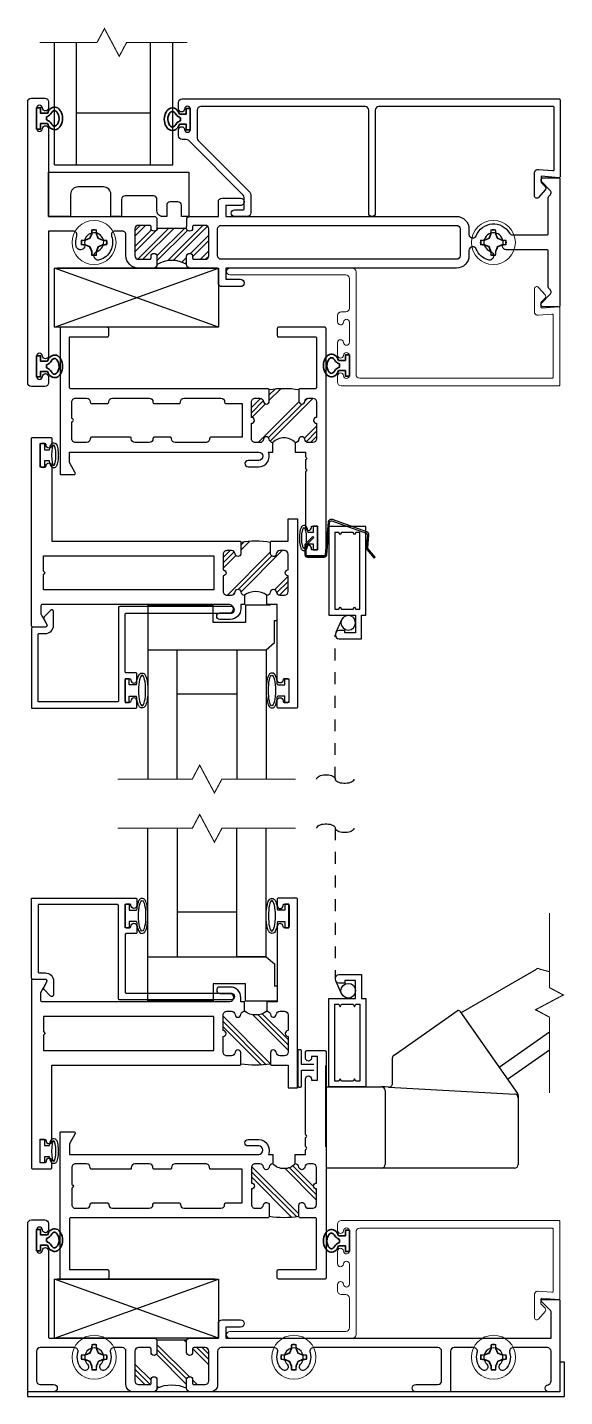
# Model space of a CAD drawing. Extents: x -138 to 168, y -127 to 80.
# Drawn here: x -15.88 to -11.33, y 59.76 to 71.35 of the extents above; entities that cross this region are included whole.
import ezdxf

# ---------------------------------------------------------------- set-up
doc = ezdxf.new("R2010")
doc.units = 0
doc.header["$MEASUREMENT"] = 0
doc.linetypes.add('HIDDEN', pattern=[0.375, 0.25, -0.125])
doc.layers.get('0').update_dxf_attribs({"linetype": 'CONTINUOUS'})
doc.layers.add('ALUM-RED', color=1, linetype='CONTINUOUS', lineweight=9)
doc.layers.add('PROFILE NUMBER', color=150, linetype='CONTINUOUS', lineweight=35)
for name, color, linetype in [('DIM', 7, 'CONTINUOUS'), ('FRAME', 1, 'CONTINUOUS'), ('GEOMETRY', 1, 'CONTINUOUS'), ('GLASS', 7, 'CONTINUOUS'), ('GLAZING', 7, 'CONTINUOUS'), ('MISC', 7, 'CONTINUOUS'), ('SCREEN', 5, 'CONTINUOUS'), ('SCREEN_CLIP', 7, 'CONTINUOUS'), ('SETTING_BLOCK', 4, 'CONTINUOUS'), ('TEXT', 7, 'CONTINUOUS'), ('VENT', 5, 'CONTINUOUS')]:
    doc.layers.add(name, color=color, linetype=linetype)

# ---------------------------------------------------------------- blocks, each defined once
blk = doc.blocks.new('3801 1 INCH GLASS STOP')
blk.add_lwpolyline([(2.741, 0.327, -0.414214), (2.769, 0.299, -0.414214), (2.741, 0.271), (2.669, 0.271, 0.414214), (2.659, 0.261), (2.659, 0.167, 0.198912), (2.668, 0.145), (3.128, -0.315, 0.198912), (3.15, -0.324), (3.183, -0.324, -0.414214), (3.214, -0.355), (3.214, -0.408, -0.414214), (3.189, -0.433, -0.399638), (3.164, -0.41, 0.400364), (3.139, -0.386, 0.414214), (3.114, -0.411), (3.114, -0.581, 0.414214), (3.139, -0.606), (3.139, -0.606, 0.399638), (3.164, -0.582, -0.399638), (3.189, -0.558, -0.414214), (3.214, -0.583), (3.214, -0.637, -0.414214), (3.183, -0.668), (-0.001, -0.668, -0.414214), (-0.011, -0.658), (-0.011, -0.01, -0.440011), (0, 0), (0.149, -0.013), (0.149, 0.04), (0.115, 0.074, -0.395486), (0.114, 0.102), (0.17, 0.165, -0.691708), (0.205, 0.152), (0.205, -0.04, -0.440011), (0.171, -0.071), (0.05, -0.061, 0.440011), (0.039, -0.071), (0.039, -0.593, 0.414214), (0.049, -0.603), (1.52, -0.603, 0.414214), (1.551, -0.572), (1.551, 0.299, -0.414214), (1.579, 0.327, -0.414214), (1.607, 0.299), (1.607, -0.572, 0.414214), (1.638, -0.603), (3.027, -0.603, 0.414214), (3.058, -0.572), (3.058, -0.337, 0.198912), (3.049, -0.315), (2.612, 0.122, -0.198912), (2.603, 0.144), (2.603, 0.296, -0.414214), (2.634, 0.327)], format="xyb", close=True)
blk = doc.blocks.new('3806 MULLION')
h = blk.add_hatch()
h.set_pattern_fill('ANSI32', color=256, scale=0.25, style=0)
h.set_pattern_definition([(45, (-1.96831, -4.979215), (-0.0662913, 0.0662913), []), (45, (-1.92411, -4.979215), (-0.0662913, 0.0662913), [])])
h.paths.add_polyline_path([(-1.369, 0.094, -0.414214), (-1.394, 0.118), (-1.394, 0.134, 0.414214), (-1.404, 0.144), (-1.5, 0.144, 0.414214), (-1.531, 0.113), (-1.531, -0.113, 0.414214), (-1.5, -0.143), (-1.404, -0.143, 0.414214), (-1.394, -0.133), (-1.394, -0.118, -0.414214), (-1.369, -0.094, -0.414214), (-1.344, -0.118), (-1.093, -0.118, -0.414214), (-1.068, -0.094, -0.414214), (-1.043, -0.118), (-1.043, -0.133, 0.414214), (-1.033, -0.143), (-0.937, -0.143, 0.414214), (-0.906, -0.113), (-0.906, 0.113, 0.414214), (-0.937, 0.144), (-1.033, 0.144, 0.414214), (-1.043, 0.134), (-1.043, 0.118, -0.414214), (-1.068, 0.094, -0.414214), (-1.093, 0.118), (-1.093, 0.188, -0.275826), (-1.344, 0.188), (-1.344, 0.118, -0.414214)])
for p, q in [((-1.344, -0.118), (-1.093, -0.118)), ((-1.344, -0.203), (-1.344, -0.133))]:
    blk.add_line(p, q)
for points in [[(-1.093, -0.133), (-1.093, -0.118, -0.414214), (-1.068, -0.094, -0.414214), (-1.043, -0.118), (-1.043, -0.133, 0.414214), (-1.033, -0.143), (-0.937, -0.143, 0.414214), (-0.906, -0.113), (-0.906, 0.113, 0.414214), (-0.937, 0.144), (-1.033, 0.144, 0.414214), (-1.043, 0.134), (-1.043, 0.118, -0.414214), (-1.068, 0.094, -0.414214), (-1.093, 0.118), (-1.093, 0.188, -0.414214), (-1.062, 0.219), (-0.937, 0.219, -0.414214), (-0.831, 0.113), (-0.831, -0.062, 0.414214), (-0.8, -0.094), (-0.738, -0.094, 0.517938), (-0.709, -0.052, -0.42659), (-0.608, 0.149, -0.510157), (-0.56, 0.113), (-0.56, 0.112, -0.323599), (-0.586, 0.077, 2.284894), (-0.483, 0.018, -0.323599), (-0.466, 0.058), (-0.465, 0.058, -0.510157), (-0.41, 0.035, -0.142368), (-0.415, -0.052, 0.517938), (-0.386, -0.094), (-0.175, -0.094), (-0.175, 0.91), (-0.175, 0.961, -0.414214), (-0.15, 0.986, -0.399638), (-0.125, 0.962, 0.399638), (-0.1, 0.939), (-0.1, 0.939, 0.414214), (-0.075, 0.964), (-0.075, 1.134, 0.414214), (-0.1, 1.159), (-0.1, 1.159, 0.399638), (-0.125, 1.135, -0.399638), (-0.15, 1.111), (-0.15, 1.111, -0.414214), (-0.175, 1.136), (-0.175, 1.188, -0.414214), (-0.144, 1.219), (-0.031, 1.219, -0.414214), (0, 1.188), (0, 0), (0, -1.188, -0.414214), (-0.031, -1.219), (-0.144, -1.219, -0.414214), (-0.175, -1.188), (-0.175, -1.136, -0.414214), (-0.15, -1.111), (-0.15, -1.111, -0.399638), (-0.125, -1.135, 0.399638), (-0.1, -1.159), (-0.1, -1.159, 0.414214), (-0.075, -1.133), (-0.075, -0.964, 0.414214), (-0.1, -0.938), (-0.1, -0.938, 0.399638), (-0.125, -0.962, -0.399638), (-0.15, -0.986, -0.414214), (-0.175, -0.961), (-0.175, -0.909), (-0.175, -0.219), (-1.078, -0.219), (-1.093, -0.203)], [(-3.625, -0.143, -0.414214), (-3.656, -0.113), (-3.656, 0.113, -0.414214), (-3.625, 0.144), (-1.637, 0.144, -0.414214), (-1.606, 0.113), (-1.606, -0.113, -0.414214), (-1.637, -0.143)]]:
    blk.add_lwpolyline(points, format="xyb", close=True)
blk.add_lwpolyline([(-1.344, -0.203), (-1.359, -0.219), (-1.612, -0.219), (-1.612, -0.344, -0.414214), (-1.643, -0.374), (-1.799, -0.374, -0.414214), (-1.83, -0.344, -0.414214), (-1.799, -0.312), (-1.674, -0.312), (-1.674, -0.219), (-3.625, -0.219, -0.414214), (-3.731, -0.113), (-3.731, -0.068, 0.414214), (-3.762, -0.037), (-3.764, -0.037, 0.308174), (-3.793, -0.057, -0.627979), (-4.073, -0.078, 0.267949), (-4.1, -0.062), (-4.39, -0.062, 0.414214), (-4.4, -0.072), (-4.4, -0.37, -0.237131), (-4.413, -0.395, 0.457629), (-4.416, -0.441), (-4.346, -0.511, -0.668179), (-4.36, -0.546), (-4.49, -0.546, -0.414214), (-4.5, -0.535), (-4.5, 0), (-4.5, 0.536, -0.414214), (-4.49, 0.546), (-4.36, 0.546, -0.668179), (-4.346, 0.511), (-4.416, 0.441, 0.457629), (-4.413, 0.395, -0.237131), (-4.4, 0.37), (-4.4, 0.073, 0.414214), (-4.39, 0.063), (-4.045, 0.063, -0.500407), (-4.016, 0.023, 2.386509), (-3.914, 0.077, -0.326072), (-3.94, 0.113, -0.502305), (-3.892, 0.149, -0.227368), (-3.793, 0.057, 0.308174), (-3.764, 0.038), (-3.762, 0.038, 0.414214), (-3.731, 0.069), (-3.731, 0.113, -0.414214), (-3.625, 0.219), (-1.674, 0.219), (-1.674, 0.313), (-1.799, 0.313, -0.414214), (-1.83, 0.344, -0.414214), (-1.799, 0.375), (-1.643, 0.375, -0.414214), (-1.612, 0.344), (-1.612, 0.228, 0.414214), (-1.602, 0.219), (-1.375, 0.219, -0.414214), (-1.344, 0.188), (-1.344, 0.118, -0.414214), (-1.369, 0.094, -0.414214), (-1.394, 0.118), (-1.394, 0.134, 0.414214), (-1.404, 0.144), (-1.5, 0.144, 0.414214), (-1.531, 0.113), (-1.531, -0.113, 0.414214), (-1.5, -0.143), (-1.404, -0.143, 0.414214), (-1.394, -0.133), (-1.394, -0.118, -0.414214), (-1.369, -0.094, -0.414214), (-1.344, -0.118), (-1.344, -0.133)], format="xyb")
blk.add_arc((-1.219, 0.398), 0.245, 239.1595, 300.8405)
blk = doc.blocks.new('05P19-BLOCK-OG')
h = blk.add_hatch()
h.set_pattern_fill('PLAST', angle=45, style=0)
h.paths.add_polyline_path([(0.006, 1.12, -1), (0.006, 1.17), (0.006, 1.302, 0.414214), (-0.025, 1.333), (-0.063, 1.333, 0.38311), (-0.094, 1.305, -0.947716), (-0.143, 1.308), (-0.143, 1.403, 0.081165), (-0.394, 1.403), (-0.394, 1.308, -0.947716), (-0.443, 1.305, 0.38311), (-0.474, 1.333), (-0.512, 1.333, 0.414214), (-0.544, 1.302), (-0.544, 1.17, -1), (-0.544, 1.12), (-0.544, 0.988, 0.414214), (-0.512, 0.957), (-0.474, 0.957, 0.38311), (-0.443, 0.985, -0.898027), (-0.394, 0.985, 0.009247), (-0.394, 0.984, 0.372543), (-0.363, 0.957, -0.436275), (-0.174, 0.957, 0.38311), (-0.143, 0.985, -0.898027), (-0.094, 0.985, 0.38311), (-0.063, 0.957), (-0.025, 0.957, 0.414214), (0.006, 0.988)])
for points in [[(-0.394, 0.984, -0.009247), (-0.394, 0.985, 0.898027), (-0.443, 0.985, -0.38311), (-0.474, 0.957), (-0.512, 0.957, -0.414214), (-0.544, 0.988), (-0.544, 1.12, 1), (-0.544, 1.17), (-0.544, 1.302, -0.414214), (-0.512, 1.333), (-0.474, 1.333, -0.38311), (-0.443, 1.305, 0.947716), (-0.394, 1.308), (-0.394, 1.403, 0.414214), (-0.404, 1.413), (-2.073, 1.413, -0.414214), (-2.084, 1.423), (-2.084, 1.852), (-1.761, 1.852, 0.414214), (-1.751, 1.862), (-1.751, 1.922, 0.414214), (-1.761, 1.932), (-2.154, 1.932, 0.414214), (-2.163, 1.922), (-2.163, 0.697, 0.414214), (-2.154, 0.687), (-2.042, 0.687, 0.57735), (-2.034, 0.702), (-2.084, 0.788), (-2.084, 0.877), (-0.483, 0.877, -1), (-0.483, 0.806), (-0.572, 0.806, 1), (-0.572, 0.752), (-0.483, 0.752, 0.536675), (-0.401, 0.877), (-0.363, 0.877), (-0.363, 0.957, -0.38311), (-0.394, 0.985)], [(-0.143, 0.984, 0.009247), (-0.143, 0.985, -0.38311), (-0.174, 0.957), (-0.174, 0.877), (-0.087, 0.877), (-0.087, 0.838, 0.317837), (-0.083, 0.833, -0.707107), (-0.083, 0.814, 0.317837), (-0.087, 0.81), (-0.087, 0.738, 0.317837), (-0.083, 0.733, -0.707107), (-0.083, 0.714, 0.317837), (-0.087, 0.71), (-0.087, 0.239, 1), (-0.037, 0.239), (-0.037, 0.25), (0.014, 0.25), (0.014, 0.05), (-0.037, 0.05), (-0.037, 0.064, 1), (-0.087, 0.064), (-0.087, 0.01, 0.414214), (-0.076, 0), (0.076, 0, 0.414214), (0.087, 0.01), (0.087, 1.922, 0.414214), (0.076, 1.932), (-0.316, 1.932, 0.414214), (-0.326, 1.922), (-0.326, 1.862, 0.414214), (-0.316, 1.852), (-0.003, 1.852, -0.414214), (0.006, 1.842), (0.006, 1.423, -0.414214), (-0.003, 1.413), (-0.134, 1.413, 0.414214), (-0.143, 1.403), (-0.143, 1.308, 0.947716), (-0.094, 1.305, -0.38311), (-0.063, 1.333), (-0.025, 1.333, -0.414214), (0.006, 1.302), (0.006, 1.17, 1), (0.006, 1.12), (0.006, 0.988, -0.414214), (-0.025, 0.957), (-0.063, 0.957, -0.38311), (-0.094, 0.985, 0.898027), (-0.143, 0.985)]]:
    blk.add_lwpolyline(points, format="xyb")
blk.add_lwpolyline([(-1.377, 0.988, -0.414214), (-1.408, 0.957), (-1.529, 0.957, -0.414214), (-1.56, 0.988), (-1.56, 0.992, 0.414214), (-1.569, 1.002), (-1.897, 1.002, 0.414214), (-1.907, 0.992), (-1.907, 0.988, -0.414214), (-1.938, 0.957), (-2.032, 0.957, -0.414214), (-2.064, 0.988), (-2.064, 1.132, 1), (-2.064, 1.162), (-2.064, 1.302, -0.414214), (-2.032, 1.333), (-1.938, 1.333, -0.414214), (-1.907, 1.302), (-1.907, 1.302), (-1.907, 1.298, 0.414214), (-1.897, 1.288), (-1.761, 1.288, 0.414214), (-1.751, 1.298), (-1.751, 1.302), (-1.751, 1.302, -0.414214), (-1.72, 1.333), (-1.408, 1.333, -0.414214), (-1.377, 1.302), (-1.377, 1.302), (-1.377, 1.298, 0.414214), (-1.367, 1.288), (-1.155, 1.288, 0.414214), (-1.145, 1.298), (-1.145, 1.302), (-1.145, 1.302, -0.414214), (-1.114, 1.333), (-0.802, 1.333, -0.414214), (-0.771, 1.302), (-0.771, 1.302), (-0.771, 1.298, 0.414214), (-0.761, 1.288), (-0.623, 1.288), (-0.623, 1.002), (-0.889, 1.002, 0.414214), (-0.898, 0.992), (-0.898, 0.988, -0.414214), (-0.93, 0.957), (-1.19, 0.957, -0.414214), (-1.221, 0.988), (-1.221, 0.992, 0.414214), (-1.23, 1.002), (-1.367, 1.002, 0.414214), (-1.377, 0.992)], format="xyb", close=True)
at = {"color": 7}
for centre, radius, start, end in [((-0.269, 0.638), 0.775, 80.7195, 99.2805), ((-0.269, 0.869), 0.129, 42.8591, 137.1409)]:
    blk.add_arc(centre, radius, start, end, dxfattribs=at)
blk = doc.blocks.new('05P11-Z-BAR')
h = blk.add_hatch()
h.set_pattern_fill('PLAST', angle=45, style=0)
h.set_pattern_definition([(45, (-0.3846, -1e-07), (-0.176777, 0.176777), []), (45, (-0.4067, 0.0221), (-0.176777, 0.176777), []), (45, (-0.4288, 0.0442), (-0.176777, 0.176777), [])])
h.paths.add_polyline_path([(0.006, 1.12, -0.414214), (-0.018, 1.145, -0.414214), (0.006, 1.17), (0.006, 1.302, 0.414214), (-0.025, 1.333), (-0.063, 1.333, 0.38311), (-0.094, 1.305, -0.947716), (-0.143, 1.308), (-0.143, 1.403, 0.087329), (-0.394, 1.403), (-0.394, 1.308, -1), (-0.443, 1.308, 0.352985), (-0.473, 1.333), (-0.512, 1.333, 0.414214), (-0.544, 1.302), (-0.544, 1.17, -0.414214), (-0.518, 1.145, -0.414214), (-0.544, 1.12), (-0.544, 0.988, 0.414214), (-0.512, 0.957), (-0.474, 0.957, 0.38311), (-0.443, 0.985, -0.898027), (-0.394, 0.985, 0.38311), (-0.363, 0.957, -0.325577), (-0.174, 0.957, 0.363634), (-0.143, 0.982, -0.947716), (-0.094, 0.985, 0.38311), (-0.063, 0.957), (-0.025, 0.957, 0.414214), (0.006, 0.988)])
blk.add_line((-0.087, 0.877), (-0.087, 0.877))
for points in [[(-2.164, 2.28, -0.414214), (-2.154, 2.29), (-2.001, 2.29, -0.414214), (-1.991, 2.28), (-1.991, 2.226, -1), (-2.041, 2.226), (-2.041, 2.23, 0.414214), (-2.051, 2.24), (-2.081, 2.24, 0.414214), (-2.091, 2.23), (-2.091, 2.05, 0.414214), (-2.081, 2.04), (-2.051, 2.04, 0.414214), (-2.041, 2.05), (-2.041, 2.051, -1), (-1.991, 2.051), (-1.991, 1.413), (-0.403, 1.413, -0.414214), (-0.394, 1.403), (-0.394, 1.306, -0.888834), (-0.443, 1.306, 0.377258), (-0.474, 1.333), (-0.512, 1.333, 0.414214), (-0.544, 1.302), (-0.544, 1.17, -1), (-0.544, 1.12), (-0.544, 0.988, 0.414214), (-0.512, 0.957), (-0.474, 0.957, 0.383109), (-0.443, 0.985, -0.898027), (-0.394, 0.985, 0.38311), (-0.363, 0.957), (-0.363, 0.877), (-0.394, 0.877), (-0.394, 0.842, -0.414214), (-0.483, 0.752), (-0.571, 0.752, -1), (-0.571, 0.806), (-0.486, 0.806, 0.859155), (-0.486, 0.877), (-2.074, 0.877, 0.414214), (-2.084, 0.867), (-2.084, 0.797, 0.131652), (-2.082, 0.792), (-2.035, 0.709, -0.577353), (-2.048, 0.687), (-2.154, 0.687, -0.414214), (-2.164, 0.697), (-2.164, 2.28)], [(-0.025, 0.957, 0.414214), (0.006, 0.988), (0.006, 1.12, -1), (0.006, 1.17), (0.006, 1.302, 0.414214), (-0.025, 1.333), (-0.063, 1.333, 0.38311), (-0.094, 1.305, -0.947716), (-0.143, 1.308), (-0.143, 1.403, -0.414214), (-0.133, 1.413), (0.006, 1.413), (0.006, 1.603), (0.086, 1.603), (0.086, 0.01, -0.414214), (0.077, 0), (-0.077, 0, -0.414214), (-0.087, 0.01), (-0.087, 0.064, -1), (-0.037, 0.064), (-0.037, 0.06, 0.414214), (-0.027, 0.05), (0.003, 0.05, 0.414214), (0.014, 0.06), (0.014, 0.24, 0.414214), (0.003, 0.25), (-0.027, 0.25, 0.414214), (-0.037, 0.24), (-0.037, 0.239, -1), (-0.087, 0.239), (-0.087, 0.877), (-0.174, 0.877), (-0.174, 0.957, 0.363634), (-0.143, 0.982, -0.947716), (-0.094, 0.985, 0.38311), (-0.063, 0.957), (-0.025, 0.957)]]:
    blk.add_lwpolyline(points, format="xyb")
blk.add_lwpolyline([(-2.063, 1.16), (-2.063, 1.288), (-0.623, 1.288), (-0.623, 1.002), (-2.063, 1.002), (-2.063, 1.129), (-2.048, 1.145)], close=True)
at = {"color": 7}
for centre, radius, start, end in [((-0.269, 0.638), 0.775, 80.7195, 99.2805), ((-0.269, 0.828), 0.16, 53.9319, 126.0681)]:
    blk.add_arc(centre, radius, start, end, dxfattribs=at)
blk = doc.blocks.new('114-FLAT_SCREEN')
blk.add_line((0.142, 0.603), (0.142, 0.602))
at = {"linetype": 'HIDDEN'}
blk.add_line((0.194, 0.481), (0.144, 0.59), dxfattribs=at)
blk.add_lwpolyline([(0.399, 0.442), (0.399, -0.307), (0.087, -0.307), (0.087, 0.442), (0.312, 0.442), (0.312, 0.593), (0.222, 0.593), (0.222, 0.572), (0.172, 0.572, -0.414214), (0.142, 0.602), (0.142, 0.613, -0.414214), (0.172, 0.643), (0.362, 0.643), (0.362, 0.442)], format="xyb", close=True)
blk.add_lwpolyline([(0.292, -0.257), (0.193, -0.257), (0.182, -0.237), (0.17, -0.257), (0.136, -0.257), (0.136, 0.392), (0.17, 0.392), (0.182, 0.372), (0.193, 0.392), (0.292, 0.392), (0.303, 0.372), (0.315, 0.392), (0.348, 0.392), (0.348, -0.257), (0.315, -0.257), (0.303, -0.237)], close=True)
blk.add_circle((0.25, 0.507), 0.0618)
blk = doc.blocks.new('A$C015561B5')
at = {"layer": 'SCREEN', "flags": 128}
for points in [[(0, 0.0093), (0.0003, 0.0076), (0.0013, 0.0059), (0.0029, 0.0044), (0.0051, 0.003), (0.0078, 0.0018), (0.0109, 0.0009), (0.0142, 0.0003), (0.0178, 0), (0.0214, 0), (0.025, 0.0003), (0.0283, 0.0009), (0.0314, 0.0018), (0.0341, 0.003), (0.0362, 0.0044), (0.0379, 0.0059), (0.0388, 0.0076), (0.0392, 0.0093)], [(0.0784, 0.0093), (0.078, 0.011), (0.077, 0.0126), (0.0754, 0.0142), (0.0732, 0.0155), (0.0706, 0.0167), (0.0675, 0.0176), (0.0641, 0.0182), (0.0606, 0.0185), (0.057, 0.0185), (0.0534, 0.0182), (0.05, 0.0176), (0.047, 0.0167), (0.0443, 0.0155), (0.0421, 0.0142), (0.0405, 0.0126), (0.0395, 0.011), (0.0392, 0.0093)]]:
    blk.add_lwpolyline(points, dxfattribs=at)
blk = doc.blocks.new('dfasdf')
at = {"color": 7, "linetype": 'Continuous', "lineweight": 15}
for p, q in [((54.568, 25.594), (54.537, 25.594)), ((54.568, 25.594), (54.567, 25.599)), ((54.607, 25.61), (54.568, 25.594)), ((54.607, 25.61), (54.601, 25.615)), ((54.623, 25.649), (54.607, 25.61)), ((54.623, 25.649), (54.617, 25.65)), ((54.623, 25.679), (54.62, 25.686)), ((54.623, 25.679), (54.623, 25.649)), ((54.657, 25.649), (54.657, 25.679)), ((54.657, 25.649), (54.662, 25.65)), ((54.673, 25.61), (54.657, 25.649)), ((54.673, 25.61), (54.678, 25.615)), ((54.711, 25.594), (54.673, 25.61)), ((54.711, 25.594), (54.712, 25.599)), ((54.742, 25.594), (54.711, 25.594)), ((54.742, 25.594), (54.748, 25.597)), ((54.537, 25.56), (54.531, 25.557)), ((54.537, 25.56), (54.568, 25.56)), ((54.568, 25.56), (54.567, 25.555)), ((54.568, 25.56), (54.607, 25.544)), ((54.607, 25.544), (54.601, 25.539)), ((54.607, 25.544), (54.623, 25.505)), ((54.623, 25.505), (54.617, 25.504)), ((54.623, 25.505), (54.623, 25.475)), ((54.657, 25.505), (54.673, 25.544)), ((54.657, 25.505), (54.662, 25.504)), ((54.657, 25.475), (54.657, 25.505)), ((54.673, 25.544), (54.711, 25.56)), ((54.673, 25.544), (54.678, 25.539)), ((54.711, 25.56), (54.712, 25.555)), ((54.711, 25.56), (54.742, 25.56)), ((54.657, 25.475), (54.659, 25.468))]:
    blk.add_line(p, q, dxfattribs=at)
at = {"color": 7, "linetype": 'Continuous', "lineweight": 15, "flags": 128}
for points in [[(54.537, 25.594), (54.534, 25.595), (54.531, 25.597)], [(54.657, 25.679), (54.658, 25.683), (54.659, 25.686)], [(54.742, 25.56), (54.745, 25.559), (54.748, 25.557)], [(54.623, 25.475), (54.621, 25.471), (54.62, 25.468)]]:
    blk.add_lwpolyline(points, dxfattribs=at)
at = {"color": 7, "linetype": 'Continuous', "lineweight": 15}
blk.add_circle((54.64, 25.577), 0.186, dxfattribs=at)
for centre, radius, start, end in [((54.64, 25.577), 0.11, 169.7812, 190.2188), ((54.624, 24.657), 0.944, 93.493, 95.669), ((54.64, 25.577), 0.104, 170.5333, 189.4667), ((55.074, 24.524), 1.189, 113.4354, 115.2717), ((55.692, 25.142), 1.189, 154.7283, 156.5646), ((55.559, 25.592), 0.944, 174.331, 176.507), ((54.64, 25.577), 0.11, 79.7812, 100.2188), ((54.64, 25.577), 0.104, 80.5333, 99.4667), ((53.72, 25.592), 0.944, 3.493, 5.669), ((53.587, 25.142), 1.189, 23.4354, 25.2717), ((54.205, 24.524), 1.189, 64.7283, 66.5646), ((54.655, 24.657), 0.944, 84.331, 86.507), ((54.64, 25.577), 0.104, 350.5333, 9.4667), ((54.64, 25.577), 0.11, 349.7812, 10.2188), ((54.624, 26.497), 0.944, 264.331, 266.507), ((55.074, 26.63), 1.189, 244.7283, 246.5646), ((55.692, 26.012), 1.189, 203.4354, 205.2717), ((55.559, 25.562), 0.944, 183.493, 185.669), ((53.72, 25.562), 0.944, 354.331, 356.507), ((53.587, 26.012), 1.189, 334.7283, 336.5646), ((54.205, 26.63), 1.189, 293.4354, 295.2717), ((54.655, 26.497), 0.944, 273.493, 275.669), ((54.64, 25.577), 0.11, 259.7812, 280.2188), ((54.64, 25.577), 0.104, 260.5333, 279.4667)]:
    blk.add_arc(centre, radius, start, end, dxfattribs=at)
blk = doc.blocks.new('*U103')
at = {"layer": 'GEOMETRY'}
blk.add_lwpolyline([(1.607, 19.51), (1.563, 19.51), (1.563, 19.458), (1.528, 19.458), (1.528, 19.658), (1.563, 19.658), (1.563, 19.605), (1.607, 19.605)], dxfattribs=at)
at = {"layer": 'GEOMETRY', "extrusion": (0, 0, -1)}
blk.add_ellipse((1.642, 19.558), major_axis=(0, 0.0875), ratio=0.216465, dxfattribs=at)
at = {"layer": 'GEOMETRY'}
blk.add_open_spline([(1.607, 19.605), (1.609, 19.62), (1.612, 19.632), (1.618, 19.649), (1.621, 19.656), (1.634, 19.663), (1.638, 19.664), (1.642, 19.664), (1.652, 19.664), (1.659, 19.658), (1.666, 19.649), (1.668, 19.644), (1.675, 19.624), (1.678, 19.606), (1.682, 19.545), (1.679, 19.499), (1.666, 19.466), (1.663, 19.46), (1.647, 19.45), (1.635, 19.451), (1.622, 19.46), (1.62, 19.465), (1.612, 19.479), (1.61, 19.491), (1.607, 19.507), (1.607, 19.509), (1.607, 19.51)], degree=3, knots=[5.253202, 5.253202, 5.253202, 5.253202, 5.797173, 5.797173, 6.160155, 6.160155, 6.283185, 6.283185, 6.283185, 6.559914, 6.559914, 6.836642, 6.836642, 7.54361, 7.54361, 8.941834, 8.941834, 9.296554, 9.296554, 9.572552, 9.572552, 9.848549, 9.848549, 10.398843, 10.398843, 10.454782, 10.454782, 10.454782, 10.454782], dxfattribs=at)
blk = doc.blocks.new('*U102')
at = {"layer": 'GEOMETRY'}
blk.add_lwpolyline([(1.45, 19.51), (1.493, 19.51), (1.493, 19.458), (1.528, 19.458), (1.528, 19.658), (1.493, 19.658), (1.493, 19.605), (1.45, 19.605)], dxfattribs=at)
blk.add_ellipse((1.415, 19.558), major_axis=(0, 0.0875), ratio=0.216465, dxfattribs=at)
blk.add_open_spline([(1.45, 19.605), (1.448, 19.62), (1.445, 19.632), (1.438, 19.649), (1.436, 19.656), (1.423, 19.663), (1.419, 19.664), (1.415, 19.664), (1.405, 19.664), (1.398, 19.658), (1.391, 19.649), (1.389, 19.644), (1.382, 19.624), (1.379, 19.606), (1.375, 19.545), (1.377, 19.499), (1.391, 19.466), (1.393, 19.46), (1.409, 19.45), (1.422, 19.451), (1.435, 19.46), (1.437, 19.465), (1.444, 19.479), (1.447, 19.491), (1.449, 19.507), (1.45, 19.509), (1.45, 19.51)], degree=3, knots=[5.253202, 5.253202, 5.253202, 5.253202, 5.797173, 5.797173, 6.160155, 6.160155, 6.283185, 6.283185, 6.283185, 6.559914, 6.559914, 6.836642, 6.836642, 7.54361, 7.54361, 8.941834, 8.941834, 9.296554, 9.296554, 9.572552, 9.572552, 9.848549, 9.848549, 10.398843, 10.398843, 10.454782, 10.454782, 10.454782, 10.454782], dxfattribs=at)
blk = doc.blocks.new('05P09-1in_GLASS_STOP')
for p, q in [((-1.338, 0.25), (-1.373, 0.25)), ((-1.373, 0.25), (-1.373, 0.05)), ((-1.338, 0.197), (-1.338, 0.25)), ((-0.022, 0.197), (-0.022, 0.25)), ((-0.022, 0.25), (0.013, 0.25)), ((0.013, 0.25), (0.013, 0.05)), ((-1.276, 0.197), (-1.338, 0.197)), ((-0.084, 0.197), (-0.022, 0.197)), ((-1.373, 0.05), (-1.338, 0.05)), ((-1.338, 0.05), (-1.338, 0.102)), ((-1.338, 0.102), (-1.276, 0.102)), ((-0.022, 0.102), (-0.084, 0.102)), ((-0.022, 0.05), (-0.022, 0.102)), ((0.013, 0.05), (-0.022, 0.05))]:
    blk.add_line(p, q)
blk.add_lwpolyline([(-2.035, 0.709, -0.57735), (-2.047, 0.687), (-2.153, 0.687, 0.414214), (-2.163, 0.677), (-2.163, 0), (-1.283, 0, 0.414214), (-1.273, 0.01), (-1.273, 0.062, 0.414214), (-1.298, 0.087, 0.435311), (-1.323, 0.061, -0.435311), (-1.333, 0.05), (-1.363, 0.05, -0.414214), (-1.373, 0.06), (-1.373, 0.24, -0.414214), (-1.363, 0.25), (-1.333, 0.25, -0.435311), (-1.323, 0.239, 0.435311), (-1.298, 0.212, 0.414214), (-1.273, 0.237), (-1.273, 0.29, 0.414214), (-1.283, 0.3), (-1.363, 0.3, -0.414214), (-1.373, 0.31), (-1.373, 0.795, -0.414214), (-1.363, 0.805), (-0.474, 0.805, 0.414214), (-0.447, 0.832), (-0.447, 0.833, 0.414214), (-0.474, 0.86), (-1.418, 0.86, 0.414214), (-1.428, 0.85), (-1.428, 0.065, -0.414214), (-1.438, 0.055), (-2.108, 0.055), (-2.108, 0.622, -0.414214), (-2.098, 0.632), (-2.047, 0.632, 0.414214), (-1.977, 0.702), (-1.977, 0.817, 0.668179), (-2.003, 0.828), (-2.058, 0.773, 0.339454), (-2.06, 0.755)], format="xyb", close=True)
at = {"extrusion": (0, 0, -1)}
blk.add_ellipse((-1.229, 0.15), major_axis=(0, 0.129), ratio=0.232303, dxfattribs=at)
blk.add_ellipse((-0.131, 0.15), major_axis=(0, 0.129), ratio=0.232303)
for points in [[(-1.276, 0.197), (-1.274, 0.219), (-1.271, 0.239), (-1.262, 0.269), (-1.258, 0.28), (-1.245, 0.294), (-1.237, 0.298), (-1.229, 0.298), (-1.218, 0.298), (-1.21, 0.292), (-1.201, 0.279), (-1.197, 0.272), (-1.187, 0.244), (-1.183, 0.215), (-1.178, 0.136), (-1.182, 0.085), (-1.194, 0.034), (-1.198, 0.022), (-1.214, 0.005), (-1.228, 0), (-1.249, 0.008), (-1.254, 0.016), (-1.262, 0.032), (-1.265, 0.041), (-1.272, 0.067), (-1.274, 0.084), (-1.276, 0.102)], [(-0.084, 0.197), (-0.086, 0.219), (-0.089, 0.239), (-0.098, 0.269), (-0.102, 0.28), (-0.115, 0.294), (-0.123, 0.298), (-0.131, 0.298), (-0.142, 0.298), (-0.15, 0.292), (-0.159, 0.279), (-0.163, 0.272), (-0.173, 0.244), (-0.177, 0.215), (-0.182, 0.136), (-0.178, 0.085), (-0.166, 0.034), (-0.162, 0.022), (-0.146, 0.005), (-0.132, 0), (-0.111, 0.008), (-0.106, 0.016), (-0.098, 0.032), (-0.095, 0.041), (-0.088, 0.067), (-0.086, 0.084), (-0.084, 0.102)]]:
    blk.add_open_spline(points, degree=3, knots=[5.075676, 5.075676, 5.075676, 5.075676, 5.596595, 5.596595, 6.055763, 6.055763, 6.283185, 6.283185, 6.283185, 6.572914, 6.572914, 6.862642, 6.862642, 7.608886, 7.608886, 8.676451, 8.676451, 9.18434, 9.18434, 9.518242, 9.518242, 9.852144, 9.852144, 10.186046, 10.186046, 10.631436, 10.631436, 10.631436, 10.631436])
blk = doc.blocks.new('*U124')
at = {"layer": 'PROFILE NUMBER', "color": 5}
for p, q in [((-0.016, 0.092), (-0.013, 0.083)), ((-0.013, 0.083), (0.013, 0.083)), ((0.013, 0.083), (0.016, 0.092))]:
    blk.add_line(p, q, dxfattribs=at)
blk.add_lwpolyline([(-0.043, 0.091), (-0.043, 0.034), (-0.09, 0.034), (-0.09, 0), (0.09, 0), (0.09, 0.034), (0.043, 0.034), (0.043, 0.091)], dxfattribs=at)
for centre, start, end in [((-0.073, 0.071), 19.8289, 61.175), ((0.073, 0.071), 118.7633, 160.1945)]:
    blk.add_arc(centre, 0.06, start, end, dxfattribs=at)
blk.add_ellipse((0, 0.152), major_axis=(-0.0958, 0), ratio=0.712114, start_param=2.033109, end_param=7.391692, dxfattribs=at)
blk.add_open_spline([(0.044, 0.124), (0.053, 0.129), (0.059, 0.135), (0.069, 0.15), (0.068, 0.157), (0.049, 0.179), (0.027, 0.189), (-0.021, 0.191), (-0.045, 0.181), (-0.067, 0.16), (-0.068, 0.152), (-0.061, 0.137), (-0.054, 0.129), (-0.044, 0.124)], degree=3, knots=[2.2211, 2.2211, 2.2211, 2.2211, 2.727733, 2.727733, 3.7005, 3.7005, 4.673268, 4.673268, 5.646035, 5.646035, 6.618803, 6.618803, 7.203997, 7.203997, 7.203997, 7.203997], dxfattribs=at)
blk = doc.blocks.new('*U127')
at = {"layer": 'PROFILE NUMBER', "color": 5}
for p, q in [((-0.016, 0.092), (-0.013, 0.083)), ((-0.013, 0.083), (0.013, 0.083)), ((0.013, 0.083), (0.016, 0.092))]:
    blk.add_line(p, q, dxfattribs=at)
blk.add_lwpolyline([(-0.043, 0.091), (-0.043, 0.034), (-0.09, 0.034), (-0.09, 0), (0.09, 0), (0.09, 0.034), (0.043, 0.034), (0.043, 0.091)], dxfattribs=at)
for centre, start, end in [((-0.073, 0.071), 19.8289, 61.175), ((0.073, 0.071), 118.7633, 160.1945)]:
    blk.add_arc(centre, 0.06, start, end, dxfattribs=at)
blk.add_ellipse((0, 0.152), major_axis=(-0.0958, 0), ratio=0.712114, start_param=2.033109, end_param=7.391692, dxfattribs=at)
blk.add_open_spline([(0.044, 0.124), (0.053, 0.129), (0.059, 0.135), (0.069, 0.15), (0.068, 0.157), (0.049, 0.179), (0.027, 0.189), (-0.021, 0.191), (-0.045, 0.181), (-0.067, 0.16), (-0.068, 0.152), (-0.061, 0.137), (-0.054, 0.129), (-0.044, 0.124)], degree=3, knots=[2.2211, 2.2211, 2.2211, 2.2211, 2.727733, 2.727733, 3.7005, 3.7005, 4.673268, 4.673268, 5.646035, 5.646035, 6.618803, 6.618803, 7.203997, 7.203997, 7.203997, 7.203997], dxfattribs=at)
blk = doc.blocks.new('*U129')
at = {"layer": 'PROFILE NUMBER', "color": 5}
for p, q in [((-0.016, 0.092), (-0.013, 0.083)), ((-0.013, 0.083), (0.013, 0.083)), ((0.013, 0.083), (0.016, 0.092))]:
    blk.add_line(p, q, dxfattribs=at)
blk.add_lwpolyline([(-0.043, 0.091), (-0.043, 0.034), (-0.09, 0.034), (-0.09, 0), (0.09, 0), (0.09, 0.034), (0.043, 0.034), (0.043, 0.091)], dxfattribs=at)
for centre, start, end in [((-0.073, 0.071), 19.8289, 61.175), ((0.073, 0.071), 118.7633, 160.1945)]:
    blk.add_arc(centre, 0.06, start, end, dxfattribs=at)
blk.add_ellipse((0, 0.152), major_axis=(-0.0958, 0), ratio=0.712114, start_param=2.033109, end_param=7.391692, dxfattribs=at)
blk.add_open_spline([(0.044, 0.124), (0.053, 0.129), (0.059, 0.135), (0.069, 0.15), (0.068, 0.157), (0.049, 0.179), (0.027, 0.189), (-0.021, 0.191), (-0.045, 0.181), (-0.067, 0.16), (-0.068, 0.152), (-0.061, 0.137), (-0.054, 0.129), (-0.044, 0.124)], degree=3, knots=[2.2211, 2.2211, 2.2211, 2.2211, 2.727733, 2.727733, 3.7005, 3.7005, 4.673268, 4.673268, 5.646035, 5.646035, 6.618803, 6.618803, 7.203997, 7.203997, 7.203997, 7.203997], dxfattribs=at)
blk = doc.blocks.new('*U126')
at = {"layer": 'PROFILE NUMBER', "color": 5}
for p, q in [((-0.016, 0.092), (-0.013, 0.083)), ((-0.013, 0.083), (0.013, 0.083)), ((0.013, 0.083), (0.016, 0.092))]:
    blk.add_line(p, q, dxfattribs=at)
blk.add_lwpolyline([(-0.043, 0.091), (-0.043, 0.034), (-0.09, 0.034), (-0.09, 0), (0.09, 0), (0.09, 0.034), (0.043, 0.034), (0.043, 0.091)], dxfattribs=at)
for centre, start, end in [((-0.073, 0.071), 19.8289, 61.175), ((0.073, 0.071), 118.7633, 160.1945)]:
    blk.add_arc(centre, 0.06, start, end, dxfattribs=at)
blk.add_ellipse((0, 0.152), major_axis=(-0.0958, 0), ratio=0.712114, start_param=2.033109, end_param=7.391692, dxfattribs=at)
blk.add_open_spline([(0.044, 0.124), (0.053, 0.129), (0.059, 0.135), (0.069, 0.15), (0.068, 0.157), (0.049, 0.179), (0.027, 0.189), (-0.021, 0.191), (-0.045, 0.181), (-0.067, 0.16), (-0.068, 0.152), (-0.061, 0.137), (-0.054, 0.129), (-0.044, 0.124)], degree=3, knots=[2.2211, 2.2211, 2.2211, 2.2211, 2.727733, 2.727733, 3.7005, 3.7005, 4.673268, 4.673268, 5.646035, 5.646035, 6.618803, 6.618803, 7.203997, 7.203997, 7.203997, 7.203997], dxfattribs=at)
blk = doc.blocks.new('*U125')
at = {"layer": 'PROFILE NUMBER', "color": 5}
for p, q in [((-0.016, 0.092), (-0.013, 0.083)), ((-0.013, 0.083), (0.013, 0.083)), ((0.013, 0.083), (0.016, 0.092))]:
    blk.add_line(p, q, dxfattribs=at)
blk.add_lwpolyline([(-0.043, 0.091), (-0.043, 0.034), (-0.09, 0.034), (-0.09, 0), (0.09, 0), (0.09, 0.034), (0.043, 0.034), (0.043, 0.091)], dxfattribs=at)
for centre, start, end in [((-0.073, 0.071), 19.8289, 61.175), ((0.073, 0.071), 118.7633, 160.1945)]:
    blk.add_arc(centre, 0.06, start, end, dxfattribs=at)
blk.add_ellipse((0, 0.152), major_axis=(-0.0958, 0), ratio=0.712114, start_param=2.033109, end_param=7.391692, dxfattribs=at)
blk.add_open_spline([(0.044, 0.124), (0.053, 0.129), (0.059, 0.135), (0.069, 0.15), (0.068, 0.157), (0.049, 0.179), (0.027, 0.189), (-0.021, 0.191), (-0.045, 0.181), (-0.067, 0.16), (-0.068, 0.152), (-0.061, 0.137), (-0.054, 0.129), (-0.044, 0.124)], degree=3, knots=[2.2211, 2.2211, 2.2211, 2.2211, 2.727733, 2.727733, 3.7005, 3.7005, 4.673268, 4.673268, 5.646035, 5.646035, 6.618803, 6.618803, 7.203997, 7.203997, 7.203997, 7.203997], dxfattribs=at)
blk = doc.blocks.new('*U128')
at = {"layer": 'PROFILE NUMBER', "color": 5}
for p, q in [((-0.016, 0.092), (-0.013, 0.083)), ((-0.013, 0.083), (0.013, 0.083)), ((0.013, 0.083), (0.016, 0.092))]:
    blk.add_line(p, q, dxfattribs=at)
blk.add_lwpolyline([(-0.043, 0.091), (-0.043, 0.034), (-0.09, 0.034), (-0.09, 0), (0.09, 0), (0.09, 0.034), (0.043, 0.034), (0.043, 0.091)], dxfattribs=at)
for centre, start, end in [((-0.073, 0.071), 19.8289, 61.175), ((0.073, 0.071), 118.7633, 160.1945)]:
    blk.add_arc(centre, 0.06, start, end, dxfattribs=at)
blk.add_ellipse((0, 0.152), major_axis=(-0.0958, 0), ratio=0.712114, start_param=2.033109, end_param=7.391692, dxfattribs=at)
blk.add_open_spline([(0.044, 0.124), (0.053, 0.129), (0.059, 0.135), (0.069, 0.15), (0.068, 0.157), (0.049, 0.179), (0.027, 0.189), (-0.021, 0.191), (-0.045, 0.181), (-0.067, 0.16), (-0.068, 0.152), (-0.061, 0.137), (-0.054, 0.129), (-0.044, 0.124)], degree=3, knots=[2.2211, 2.2211, 2.2211, 2.2211, 2.727733, 2.727733, 3.7005, 3.7005, 4.673268, 4.673268, 5.646035, 5.646035, 6.618803, 6.618803, 7.203997, 7.203997, 7.203997, 7.203997], dxfattribs=at)
blk = doc.blocks.new('3809 BLOCK FRAME')
h = blk.add_hatch()
h.set_pattern_fill('PLAST', color=256, angle=45, style=0)
h.set_pattern_definition([(45, (-4.25098, -6.643), (-0.176777, 0.176777), []), (45, (-4.27308, -6.6209), (-0.176777, 0.176777), []), (45, (-4.29517, -6.5988), (-0.176777, 0.176777), [])])
edge = h.paths.add_edge_path()
edge.add_arc((-0.937, 0.093), 0.031, 270, 360, ccw=False)
edge.add_line((-0.937, 0.062), (-1.033, 0.062))
edge.add_arc((-1.033, 0.072), 0.01, 180, 270, ccw=False)
edge.add_line((-1.043, 0.072), (-1.043, 0.103))
edge.add_arc((-1.068, 0.103), 0.025, 360, 450)
edge.add_arc((-1.068, 0.103), 0.025, 90, 180)
edge.add_line((-1.093, 0.103), (-1.093, 0.031))
edge.add_arc((-1.218, -0.221), 0.281, 63.5092, 116.4908)
edge.add_line((-1.344, 0.031), (-1.344, 0.103))
edge.add_arc((-1.369, 0.103), 0.025, 0, 90)
edge.add_arc((-1.369, 0.103), 0.025, 90, 180)
edge.add_line((-1.394, 0.103), (-1.394, 0.072))
edge.add_arc((-1.404, 0.072), 0.01, 270, 360, ccw=False)
edge.add_line((-1.404, 0.062), (-1.5, 0.062))
edge.add_arc((-1.5, 0.093), 0.031, 180, 270, ccw=False)
edge.add_line((-1.531, 0.093), (-1.531, 0.343))
edge.add_arc((-1.5, 0.343), 0.031, 90, 180, ccw=False)
edge.add_line((-1.5, 0.374), (-1.404, 0.374))
edge.add_arc((-1.404, 0.364), 0.01, 0, 90, ccw=False)
edge.add_line((-1.394, 0.364), (-1.394, 0.333))
edge.add_arc((-1.369, 0.333), 0.025, 180, 270)
edge.add_arc((-1.369, 0.333), 0.025, 270, 360)
edge.add_line((-1.344, 0.333), (-1.344, 0.439))
edge.add_line((-1.344, 0.439), (-1.093, 0.439))
edge.add_line((-1.093, 0.439), (-1.093, 0.333))
edge.add_arc((-1.068, 0.333), 0.025, 180, 270)
edge.add_arc((-1.068, 0.333), 0.025, 270, 360)
edge.add_line((-1.043, 0.333), (-1.043, 0.364))
edge.add_arc((-1.033, 0.364), 0.01, 90, 180, ccw=False)
edge.add_line((-1.033, 0.374), (-0.937, 0.374))
edge.add_arc((-0.937, 0.343), 0.031, 0, 90, ccw=False)
edge.add_line((-0.906, 0.343), (-0.906, 0.093))
blk.add_line((-1.093, 0.439), (-1.344, 0.439))
for points in [[(-1.093, 0.439), (-1.093, 0.333, 0.414214), (-1.068, 0.308, 0.414214), (-1.043, 0.333), (-1.043, 0.364, -0.414214), (-1.033, 0.374), (-0.937, 0.374, -0.414214), (-0.906, 0.343), (-0.906, 0.093, -0.414214), (-0.937, 0.062), (-1.033, 0.062, -0.414214), (-1.043, 0.072), (-1.043, 0.103, 0.414214), (-1.068, 0.128), (-1.068, 0.128, 0.414214), (-1.093, 0.103), (-1.093, 0.031, 0.414214), (-1.062, 0), (-0.893, 0, 0.414214), (-0.831, 0.062), (-0.831, 0.343, -0.414214), (-0.8, 0.374), (-0.729, 0.374, -0.5024), (-0.699, 0.334, 0.280293), (-0.661, 0.19, 0.498955), (-0.613, 0.198), (-0.613, 0.198, 0.334263), (-0.618, 0.235, -2.470836), (-0.506, 0.235, 0.334263), (-0.511, 0.198, 0.498955), (-0.463, 0.19, 0.280293), (-0.425, 0.334, -0.5024), (-0.395, 0.374), (-0.106, 0.374, -0.414214), (-0.075, 0.343), (-0.075, 0.093, -0.414214), (-0.106, 0.062), (-0.219, 0.062, 0.414214), (-0.25, 0.031, 0.414214), (-0.219, 0), (0, 0), (0, 1.423, 0.414214), (-0.031, 1.454), (-0.144, 1.454, 0.414214), (-0.175, 1.423), (-0.175, 1.371, 0.414214), (-0.15, 1.346), (-0.15, 1.346, 0.399638), (-0.125, 1.37, -0.399638), (-0.1, 1.394), (-0.1, 1.394, -0.414214), (-0.075, 1.369), (-0.075, 1.199, -0.414214), (-0.1, 1.174), (-0.1, 1.174, -0.399638), (-0.125, 1.198, 0.399638), (-0.15, 1.221, 0.414214), (-0.175, 1.196), (-0.175, 0.464, -0.414214), (-0.185, 0.454), (-1.078, 0.454), (-1.093, 0.439)], [(-1.344, 0.439), (-1.344, 0.439), (-1.359, 0.454), (-1.612, 0.454), (-1.612, 0.579, 0.414214), (-1.643, 0.61), (-1.799, 0.61, 0.414214), (-1.83, 0.579, 0.414214), (-1.799, 0.548), (-1.674, 0.548), (-1.674, 0.454), (-4.425, 0.454), (-4.425, 0.678, -0.198912), (-4.422, 0.685), (-4.343, 0.764, 0.668179), (-4.35, 0.781), (-4.49, 0.781, 0.414214), (-4.5, 0.771), (-4.5, 0.01, 0.414214), (-4.49, 0), (-4.406, 0, 0.414214), (-4.375, 0.031, 0.358249), (-4.4, 0.061, -0.358249), (-4.425, 0.092), (-4.425, 0.343, -0.414214), (-4.394, 0.374), (-4.105, 0.374, -0.5024), (-4.075, 0.334, 0.280293), (-4.037, 0.19, 0.498955), (-3.989, 0.198, 0.334263), (-3.994, 0.235, -2.470836), (-3.882, 0.235, 0.334263), (-3.887, 0.198, 0.498955), (-3.839, 0.19, 0.280293), (-3.801, 0.334, -0.5024), (-3.771, 0.374), (-3.606, 0.374, -0.414214), (-3.575, 0.343), (-3.575, 0), (-3.281, 0, 0.414214), (-3.25, 0.031, 0.414214), (-3.281, 0.062), (-3.469, 0.062, -0.414214), (-3.5, 0.093), (-3.5, 0.343, -0.414214), (-3.469, 0.374), (-2.417, 0.374, -0.5024), (-2.387, 0.334, 0.280293), (-2.349, 0.19, 0.498955), (-2.301, 0.198, 0.334263), (-2.306, 0.235, -2.470836), (-2.194, 0.235, 0.334263), (-2.199, 0.198, 0.498955), (-2.151, 0.19, 0.280293), (-2.113, 0.334, -0.5024), (-2.083, 0.374), (-1.637, 0.374, -0.414214), (-1.606, 0.343), (-1.606, 0.062, 0.414214), (-1.544, 0), (-1.375, 0, 0.414214), (-1.344, 0.031), (-1.344, 0.103, 0.414214), (-1.369, 0.128, 0.414214), (-1.394, 0.103), (-1.394, 0.072, -0.414214), (-1.404, 0.062), (-1.5, 0.062, -0.414214), (-1.531, 0.093), (-1.531, 0.343, -0.414214), (-1.5, 0.374), (-1.404, 0.374, -0.414214), (-1.394, 0.364), (-1.394, 0.333, 0.414214), (-1.369, 0.308, 0.414214), (-1.344, 0.333), (-1.344, 0.439)]]:
    blk.add_lwpolyline(points, format="xyb")
blk.add_arc((-1.218, -0.221), 0.281, 63.5092, 116.4908)

msp = doc.modelspace()

# ---------------------------------------------------------------- linework, layer by layer
for p, q in [((-15.648, 70.184), (-14.648, 70.184)), ((-12.211, 63.012), (-11.573, 63.381)), ((-11.55, 63.384), (-11.462, 63.361)), ((-12.776, 62.654), (-12.242, 63.029)), ((-12.22, 63.025), (-11.733, 62.33)), ((-11.888, 62.552), (-11.462, 62.851)), ((-11.817, 62.449), (-11.462, 62.698)), ((-13.352, 61.878), (-13.352, 62.566)), ((-12.789, 62.414), (-12.789, 62.629)), ((-13.352, 62.384), (-12.883, 62.384)), ((-12.852, 62.384), (-12.883, 62.384)), ((-12.822, 62.382), (-12.852, 62.384)), ((-12.852, 62.353), (-12.852, 61.728)), ((-12.822, 62.382), (-11.756, 62.323)), ((-11.727, 62.312), (-11.727, 61.728)), ((-12.883, 61.696), (-13.352, 61.696)), ((-11.758, 61.696), (-12.883, 61.696))]:
    msp.add_line(p, q)
for centre, radius, start, end in [((-11.558, 63.354), 0.0312, 75, 120.0463), ((-12.233, 63.016), 0.0156, 35.0463, 125.0463), ((-12.758, 62.629), 0.0313, 125.0463, 180), ((-12.883, 62.353), 0.0312, 0, 90), ((-12.821, 62.414), 0.0313, 266.8202, 0), ((-11.758, 62.292), 0.0312, 0, 86.8202), ((-11.758, 62.312), 0.0312, 0, 35.0463), ((-12.883, 61.728), 0.0312, 270, 0), ((-11.758, 61.728), 0.0312, 270, 0)]:
    msp.add_arc(centre, radius, start, end)
at = {"layer": 'ALUM-RED'}
for points in [[(-13.204, 68.4, 0.975), (-13.154, 68.401), (-13.154, 68.571, 0.975), (-13.204, 68.572, -0.975), (-13.254, 68.574), (-13.254, 68.679, -0.975), (-13.204, 68.681, 0.975), (-13.154, 68.682), (-13.154, 68.852, 0.975), (-13.204, 68.853, -0.975), (-13.254, 68.855), (-13.254, 68.908, -0.414214), (-13.223, 68.939), (-13.185, 68.939, 0.414214), (-13.154, 68.97), (-13.154, 69.222, 0.414214), (-13.185, 69.253), (-14.165, 69.253, -1), (-14.165, 69.309), (-13.129, 69.309, -0.414214), (-13.098, 69.278), (-13.098, 68.41, 0.414214), (-13.067, 68.379), (-11.44, 68.379, 0.414214), (-11.43, 68.389), (-11.43, 68.911, 0.440011), (-11.441, 68.921), (-11.557, 68.911, -0.440011), (-11.59, 68.942), (-11.59, 69.134, -0.691708), (-11.555, 69.147), (-11.499, 69.083, -0.395486), (-11.5, 69.056), (-11.531, 69.025, 0.198912), (-11.534, 69.018), (-11.534, 68.98, 0.440011), (-11.524, 68.97), (-11.385, 68.982, -0.440011), (-11.374, 68.972), (-11.374, 68.324, -0.414214), (-11.384, 68.314), (-13.223, 68.314, -0.414214), (-13.254, 68.345), (-13.254, 68.398, -0.975)], [(-13.204, 61.168, -0.975), (-13.154, 61.167), (-13.154, 60.997, -0.975), (-13.204, 60.996, 0.975), (-13.254, 60.994), (-13.254, 60.889, 0.975), (-13.204, 60.887, -0.975), (-13.154, 60.886), (-13.154, 60.716, -0.975), (-13.204, 60.715, 0.975), (-13.254, 60.713), (-13.254, 60.66, 0.414214), (-13.223, 60.629), (-13.185, 60.629, -0.414214), (-13.154, 60.598), (-13.154, 60.346, -0.414214), (-13.185, 60.315), (-14.165, 60.315, 1), (-14.165, 60.259), (-13.129, 60.259, 0.414214), (-13.098, 60.29), (-13.098, 61.158, -0.414214), (-13.067, 61.189), (-11.44, 61.189, -0.414214), (-11.43, 61.179), (-11.43, 60.657, -0.440011), (-11.441, 60.647), (-11.557, 60.657, 0.440011), (-11.59, 60.626), (-11.59, 60.434, 0.691708), (-11.555, 60.421), (-11.499, 60.484, 0.395486), (-11.5, 60.512), (-11.531, 60.543, -0.198912), (-11.534, 60.55), (-11.534, 60.588, -0.440011), (-11.524, 60.598), (-11.385, 60.586, 0.440011), (-11.374, 60.596), (-11.374, 61.244, 0.414214), (-11.384, 61.254), (-13.223, 61.254, 0.414214), (-13.254, 61.223), (-13.254, 61.17, 0.975)]]:
    msp.add_lwpolyline(points, format="xyb", close=True, dxfattribs=at)
at = {"layer": 'GLASS'}
for p, q in [((-15.648, 70.184), (-15.648, 71.218)), ((-15.461, 70.184), (-15.461, 71.218)), ((-14.836, 70.184), (-14.836, 71.218)), ((-14.648, 70.184), (-14.648, 71.218)), ((-14.836, 70.621), (-15.461, 70.621)), ((-14.262, 68.809), (-15.648, 69.309)), ((-15.648, 68.809), (-14.262, 69.309)), ((-15.648, 68.809), (-15.648, 69.309)), ((-15.648, 69.309), (-14.262, 69.309)), ((-14.293, 69.309), (-15.626, 69.309)), ((-14.262, 69.309), (-14.262, 68.809)), ((-14.262, 68.809), (-15.648, 68.809)), ((-14.262, 60.259), (-15.648, 60.759)), ((-15.648, 60.259), (-14.262, 60.759)), ((-15.648, 60.259), (-15.648, 60.759)), ((-15.648, 60.759), (-14.262, 60.759)), ((-14.293, 60.759), (-15.626, 60.759)), ((-14.262, 60.759), (-14.262, 60.259)), ((-14.262, 60.259), (-15.648, 60.259))]:
    msp.add_line(p, q, dxfattribs=at)
at = {"layer": 'GLASS', "linetype": 'Continuous'}
for p, q in [((-14.858, 66.082), (-14.858, 64.988)), ((-14.609, 64.988), (-14.609, 66.082)), ((-14.106, 66.082), (-14.106, 64.988)), ((-13.858, 66.082), (-13.858, 64.988)), ((-14.106, 65.707), (-14.609, 65.707)), ((-14.858, 63.486), (-14.858, 64.572)), ((-14.609, 64.572), (-14.609, 63.486)), ((-14.106, 63.486), (-14.106, 64.572)), ((-13.858, 63.486), (-13.858, 64.572)), ((-14.106, 63.861), (-14.609, 63.861))]:
    msp.add_line(p, q, dxfattribs=at)
at = {"layer": 'GLASS', "const_width": 0.0094}
for points in [[(-15.113, 64.988), (-14.482, 64.988), (-14.42, 65.106), (-14.295, 64.871), (-14.232, 64.988), (-13.608, 64.988)], [(-15.113, 64.572), (-14.482, 64.572), (-14.42, 64.689), (-14.295, 64.454), (-14.232, 64.572), (-13.608, 64.572)], [(-11.462, 63.856), (-11.462, 63.224), (-11.345, 63.162), (-11.58, 63.037), (-11.462, 62.974), (-11.462, 62.333)]]:
    msp.add_lwpolyline(points, dxfattribs=at)
at = {"layer": 'GLAZING', "const_width": 0.0094}
for points in [[(-15.288, 71.218), (-15.225, 71.336), (-15.1, 71.101), (-15.038, 71.218), (-14.523, 71.218)], [(-15.773, 71.218), (-15.288, 71.218)]]:
    msp.add_lwpolyline(points, dxfattribs=at)
at = {"layer": 'MISC'}
msp.add_line((-13.858, 63.486), (-14.106, 63.486), dxfattribs=at)
for points in [[(-13.821, 66.459), (-14.033, 66.459), (-14.033, 66.313), (-14.305, 66.313), (-14.305, 66.459), (-14.858, 66.459), (-14.858, 66.082), (-13.858, 66.082), (-13.788, 66.142), (-13.788, 66.329), (-13.764, 66.329)], [(-13.764, 63.109), (-14.033, 63.109), (-14.033, 63.255), (-14.305, 63.255), (-14.305, 63.109), (-14.858, 63.109), (-14.858, 63.486), (-13.858, 63.486), (-13.788, 63.426), (-13.788, 63.239), (-13.764, 63.239)]]:
    msp.add_lwpolyline(points, dxfattribs=at)
at = {"layer": 'MISC', "linetype": 'Continuous'}
msp.add_lwpolyline([(-13.789, 63.239), (-13.764, 63.239)], dxfattribs=at)
for points in [[(-13.456, 62.573), (-13.558, 62.573), (-13.558, 62.689, 0.414214), (-13.568, 62.699), (-13.581, 62.699, 0.414214), (-13.591, 62.689), (-13.591, 62.393, 0.414214), (-13.581, 62.383)], [(-13.581, 62.383), (-13.568, 62.383, 0.414214), (-13.558, 62.393), (-13.558, 62.526), (-13.456, 62.526)]]:
    msp.add_lwpolyline(points, format="xyb", dxfattribs=at)
at = {"layer": 'MISC'}
msp.add_lwpolyline([(-15.877, 59.805), (-15.877, 59.765), (-11.334, 59.765), (-11.334, 60.055), (-11.374, 60.055), (-11.374, 59.805)], close=True, dxfattribs=at)
at = {"layer": 'SCREEN', "linetype": 'HIDDEN', "ltscale": 0.25}
for p, q in [((-13.273, 64.992), (-13.273, 66.209)), ((-13.273, 64.572), (-13.273, 63.293))]:
    msp.add_line(p, q, dxfattribs=at)
at = {"layer": 'SCREEN_CLIP'}
msp.add_lwpolyline([(-13.509, 66.877, -0.414214), (-13.519, 66.887), (-13.519, 66.963, -0.198912), (-13.516, 66.97), (-13.455, 67.031), (-13.464, 67.039), (-13.525, 66.978, 0.198912), (-13.531, 66.963), (-13.531, 66.887, 0.414214), (-13.509, 66.865), (-13.368, 66.865, 0.388879), (-13.346, 66.885), (-13.322, 67.159, -0.493145), (-13.302, 67.172), (-13.012, 67.067, -0.339454), (-13.002, 67.051), (-13.011, 66.946, 0.198912), (-13.006, 66.93), (-12.944, 66.857), (-12.935, 66.864), (-12.997, 66.938, -0.198912), (-12.999, 66.945), (-12.99, 67.05, 0.339454), (-13.007, 67.078), (-13.298, 67.183, 0.493145), (-13.334, 67.16), (-13.358, 66.886, -0.388879), (-13.368, 66.877)], format="xyb", close=True, dxfattribs=at)
at = {"layer": 'SETTING_BLOCK', "color": 7}
msp.add_lwpolyline([(-14.781, 69.793), (-14.781, 69.891, 0.414214), (-14.811, 69.921), (-15.051, 69.921, 0.414214), (-15.081, 69.891), (-15.081, 69.746), (-15.171, 69.746), (-15.171, 69.934, 0.414214), (-15.233, 69.996), (-15.449, 69.996, 0.414214), (-15.511, 69.934), (-15.511, 69.746), (-15.699, 69.746), (-15.699, 70.121), (-14.511, 70.121), (-14.511, 69.746), (-14.574, 69.746), (-14.574, 69.841, 0.414214), (-14.604, 69.871), (-14.669, 69.871, 0.414214), (-14.699, 69.841), (-14.699, 69.746), (-14.734, 69.746, -0.414214)], format="xyb", close=True, dxfattribs=at)

# ---------------------------------------------------------------- block references
for p in [(-69.953, 43.949), (-66.577, 43.949), (-69.952, 34.521), (-68.264, 34.521), (-66.576, 34.521)]:
    msp.add_blockref('dfasdf', p)
at = {"layer": 'DIM'}
for name, p in [('*U103', (-17.296, 48.169)), ('*U102', (-14.953, 47.469)), ('*U103', (-17.296, 42.284))]:
    msp.add_blockref(name, p, dxfattribs=at)
at = {"layer": 'FRAME', "rotation": 180}
for name, p in [('3806 MULLION', (-15.874, 69.528)), ('3801 1 INCH GLASS STOP', (-11.384, 70.073))]:
    msp.add_blockref(name, p, dxfattribs=at)
at = {"layer": 'FRAME'}
msp.add_blockref('05P19-BLOCK-OG', (-13.438, 66.877), dxfattribs=at)
at = {"layer": 'FRAME', "xscale": -1, "rotation": 180}
msp.add_blockref('05P19-BLOCK-OG', (-13.438, 62.691), dxfattribs=at)
at = {"layer": 'FRAME', "xscale": -1}
msp.add_blockref('3809 BLOCK FRAME', (-15.874, 59.805), dxfattribs=at)
at = {"layer": 'SCREEN', "xscale": -1, "rotation": 180}
msp.add_blockref('114-FLAT_SCREEN', (-13.414, 66.817), dxfattribs=at)
at = {"layer": 'SCREEN', "xscale": -4, "yscale": 4, "zscale": 4}
for p in [(-13.116, 64.951), (-13.116, 64.535)]:
    msp.add_blockref('A$C015561B5', p, dxfattribs=at)
at = {"layer": 'SCREEN'}
msp.add_blockref('114-FLAT_SCREEN', (-13.414, 62.691), dxfattribs=at)
at = {"layer": 'TEXT', "rotation": 270}
for name, p in [('*U126', (-15.799, 70.576)), ('*U127', (-15.799, 68.479)), ('*U128', (-15.799, 61.089))]:
    msp.add_blockref(name, p, dxfattribs=at)
at = {"layer": 'TEXT', "xscale": -1, "rotation": 90}
for name, p in [('*U129', (-14.499, 70.569)), ('*U124', (-13.154, 68.486)), ('*U125', (-13.154, 61.082))]:
    msp.add_blockref(name, p, dxfattribs=at)
at = {"layer": 'VENT'}
for name in ['05P11-Z-BAR', '05P09-1in_GLASS_STOP']:
    msp.add_blockref(name, (-13.678, 65.587), dxfattribs=at)
at = {"layer": 'VENT', "xscale": -1, "rotation": 180}
for name in ['05P09-1in_GLASS_STOP', '05P11-Z-BAR']:
    msp.add_blockref(name, (-13.678, 63.981), dxfattribs=at)

doc.saveas('drawing.dxf')
